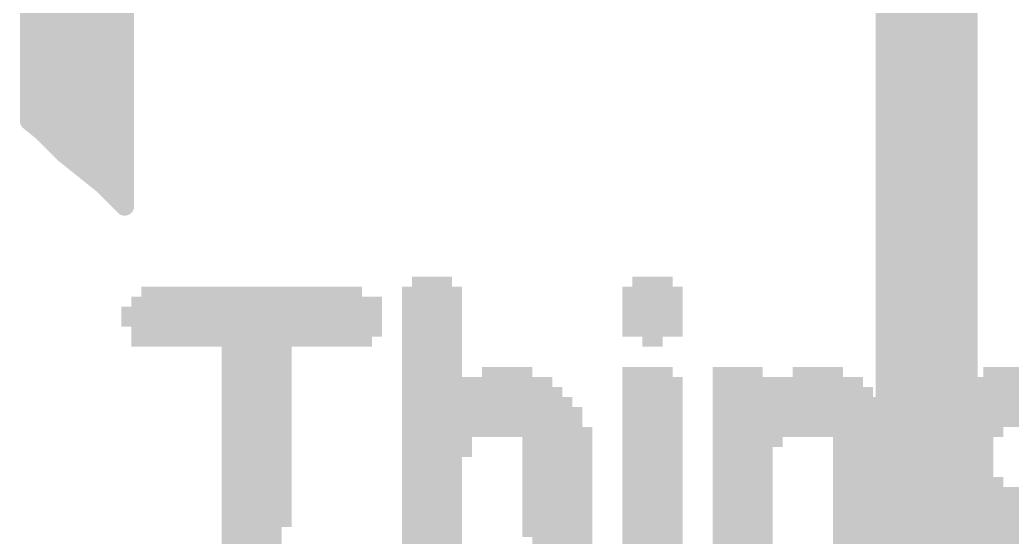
# Model space of a CAD drawing. Extents: x -33 to 53.6, y -13.2 to 65.9.
# Drawn here: x 7.333 to 11.293, y 8.049 to 10.115 of the extents above; entities that cross this region are included whole.
import ezdxf

# ---------------------------------------------------------------- set-up
doc = ezdxf.new("R2010")
doc.units = 0
doc.layers.add('1', color=12, linetype='CONTINUOUS')
doc.layers.add('21', color=253, linetype='CONTINUOUS')

# ---------------------------------------------------------------- blocks, each defined once
blk = doc.blocks.new('RECT')
blk.add_solid([(-0.5, -0.5), (0.5, -0.5), (-0.5, 0.5), (0.5, 0.5)])

msp = doc.modelspace()

# ---------------------------------------------------------------- linework, layer by layer
at = {"layer": '1', "const_width": 0.4064}
msp.add_lwpolyline([(10.952, 16.015), (10.952, 5.102)], dxfattribs=at)
at = {"layer": '21', "const_width": 0.0762}
for points in [[(7.371, 9.711), (7.371, 11.561)], [(7.751, 10.391), (7.751, 9.371)], [(7.371, 10.1346), (7.751, 10.1346)], [(7.371, 10.0584), (7.751, 10.0584)], [(7.371, 9.9822), (7.751, 9.9822)], [(7.371, 9.906), (7.751, 9.906)], [(7.371, 9.8298), (7.751, 9.8298)], [(7.371, 9.7536), (7.751, 9.7536)], [(7.421, 9.671), (7.371, 9.711)], [(7.413, 9.6774), (7.751, 9.6774)], [(7.511, 9.581), (7.421, 9.671)], [(7.4908, 9.6012), (7.751, 9.6012)], [(7.661, 9.461), (7.511, 9.581)], [(7.581, 9.525), (7.751, 9.525)], [(7.751, 9.371), (7.661, 9.461)], [(7.6732, 9.4488), (7.751, 9.4488)], [(7.7494, 9.3726), (7.751, 9.3726)]]:
    msp.add_lwpolyline(points, dxfattribs=at)
at = {"layer": '21', "const_width": 0.0381}
for points in [[(7.371, 10.1537, 1), (7.371, 10.1156)], [(7.751, 10.1156, 1), (7.751, 10.1537)], [(7.371, 10.0775, 1), (7.371, 10.0394)], [(7.751, 10.0394, 1), (7.751, 10.0775)], [(7.371, 10.0013, 1), (7.371, 9.9632)], [(7.751, 9.9632, 1), (7.751, 10.0013)], [(7.371, 9.9251, 1), (7.371, 9.887)], [(7.751, 9.887, 1), (7.751, 9.9251)], [(7.371, 9.8489, 1), (7.371, 9.8108)], [(7.751, 9.8108, 1), (7.751, 9.8489)], [(7.371, 9.7727, 1), (7.371, 9.7346)], [(7.751, 9.7346, 1), (7.751, 9.7727)], [(7.3829, 9.7259, 1), (7.3591, 9.6961)], [(7.352, 9.711, 1), (7.3901, 9.711)], [(7.413, 9.6965, 1), (7.413, 9.6584)], [(7.4345, 9.6845, 1), (7.4075, 9.6575)], [(7.4091, 9.6561, 1), (7.4329, 9.6859)], [(7.751, 9.6584, 1), (7.751, 9.6965)], [(7.4908, 9.6203, 1), (7.4908, 9.5822)], [(7.751, 9.5822, 1), (7.751, 9.6203)], [(7.5229, 9.5959, 1), (7.4991, 9.5661)], [(7.4975, 9.5675, 1), (7.5245, 9.5945)], [(7.581, 9.5441, 1), (7.581, 9.506)], [(7.751, 9.506, 1), (7.751, 9.5441)], [(7.6745, 9.4745, 1), (7.6475, 9.4475)], [(7.6491, 9.4461, 1), (7.6729, 9.4759)], [(7.6732, 9.4679, 1), (7.6732, 9.4298)], [(7.751, 9.4298, 1), (7.751, 9.4679)], [(7.7494, 9.3917, 1), (7.7494, 9.3536)], [(7.732, 9.371, 1), (7.7701, 9.371)], [(7.7375, 9.3575, 1), (7.7645, 9.3845)], [(7.751, 9.3536, 1), (7.751, 9.3917)]]:
    msp.add_lwpolyline(points, format="xyb", dxfattribs=at)

# ---------------------------------------------------------------- block references
at = {"layer": '21', "yscale": 0.04}
for p, xscale in [((8.978, 9.069), 0.16), ((9.858, 9.069), 0.16), ((8.258, 9.029), 0.88), ((8.978, 9.029), 0.24), ((9.858, 9.029), 0.24), ((8.978, 8.989), 0.24), ((9.858, 8.989), 0.24), ((8.258, 8.949), 1.04), ((8.978, 8.949), 0.24), ((9.858, 8.949), 0.24), ((8.258, 8.909), 1.04), ((8.978, 8.909), 0.24), ((9.858, 8.909), 0.24), ((8.978, 8.869), 0.24), ((9.858, 8.869), 0.24), ((8.258, 8.829), 0.96), ((8.978, 8.829), 0.24), ((9.858, 8.829), 0.08), ((8.278, 8.789), 0.28), ((8.978, 8.789), 0.24), ((8.278, 8.749), 0.28), ((8.978, 8.749), 0.24), ((8.278, 8.709), 0.28), ((8.978, 8.709), 0.24), ((9.278, 8.709), 0.2), ((9.838, 8.709), 0.2), ((10.198, 8.709), 0.2), ((10.518, 8.709), 0.2), ((11.278, 8.709), 0.2), ((8.278, 8.669), 0.28), ((9.158, 8.669), 0.6), ((9.858, 8.669), 0.24), ((10.398, 8.669), 0.6), ((11.398, 8.669), 0.6), ((8.278, 8.629), 0.28), ((9.178, 8.629), 0.64), ((9.858, 8.629), 0.24), ((10.418, 8.629), 0.64), ((11.378, 8.629), 0.64), ((8.278, 8.589), 0.28), ((9.198, 8.589), 0.68), ((9.858, 8.589), 0.24), ((10.438, 8.589), 0.68), ((11.358, 8.589), 0.68), ((8.278, 8.549), 0.28), ((9.218, 8.549), 0.72), ((9.858, 8.549), 0.24), ((10.458, 8.549), 0.72), ((11.338, 8.549), 0.72), ((8.278, 8.509), 0.28), ((9.218, 8.509), 0.72), ((9.858, 8.509), 0.24), ((10.458, 8.509), 0.72), ((11.338, 8.509), 0.72), ((8.278, 8.469), 0.28), ((9.238, 8.469), 0.76), ((9.858, 8.469), 0.24), ((10.478, 8.469), 0.76), ((11.098, 8.469), 0.32), ((8.278, 8.429), 0.28), ((8.998, 8.429), 0.28), ((9.478, 8.429), 0.28), ((9.858, 8.429), 0.24), ((10.238, 8.429), 0.28), ((10.718, 8.429), 0.28), ((11.078, 8.429), 0.28), ((8.278, 8.389), 0.28), ((8.998, 8.389), 0.28), ((9.478, 8.389), 0.28), ((9.858, 8.389), 0.24), ((10.218, 8.389), 0.24), ((10.718, 8.389), 0.28), ((11.078, 8.389), 0.28), ((8.278, 8.349), 0.28), ((8.978, 8.349), 0.24), ((9.478, 8.349), 0.28), ((9.858, 8.349), 0.24), ((10.218, 8.349), 0.24), ((10.718, 8.349), 0.28), ((11.078, 8.349), 0.28), ((8.278, 8.309), 0.28), ((8.978, 8.309), 0.24), ((9.478, 8.309), 0.28), ((9.858, 8.309), 0.24), ((10.218, 8.309), 0.24), ((10.718, 8.309), 0.28), ((11.078, 8.309), 0.28), ((8.278, 8.269), 0.28), ((8.978, 8.269), 0.24), ((9.478, 8.269), 0.28), ((9.858, 8.269), 0.24), ((10.218, 8.269), 0.24), ((10.718, 8.269), 0.28), ((11.098, 8.269), 0.32), ((8.278, 8.229), 0.28), ((8.978, 8.229), 0.24), ((9.478, 8.229), 0.28), ((9.858, 8.229), 0.24), ((10.218, 8.229), 0.24), ((10.718, 8.229), 0.28), ((11.338, 8.229), 0.72), ((8.278, 8.189), 0.28), ((8.978, 8.189), 0.24), ((9.478, 8.189), 0.28), ((9.858, 8.189), 0.24), ((10.218, 8.189), 0.24), ((10.718, 8.189), 0.28), ((11.338, 8.189), 0.72), ((8.278, 8.149), 0.28), ((8.978, 8.149), 0.24), ((9.478, 8.149), 0.28), ((9.858, 8.149), 0.24), ((10.218, 8.149), 0.24), ((10.718, 8.149), 0.28), ((11.358, 8.149), 0.68), ((8.278, 8.109), 0.28), ((8.978, 8.109), 0.24), ((9.478, 8.109), 0.28), ((9.858, 8.109), 0.24), ((10.218, 8.109), 0.24), ((10.718, 8.109), 0.28), ((11.358, 8.109), 0.68), ((8.258, 8.069), 0.24), ((8.978, 8.069), 0.24), ((9.478, 8.069), 0.28), ((9.858, 8.069), 0.24), ((10.218, 8.069), 0.24), ((10.718, 8.069), 0.28), ((11.398, 8.069), 0.6), ((8.258, 8.029), 0.24), ((8.978, 8.029), 0.24), ((9.498, 8.029), 0.24), ((9.858, 8.029), 0.24), ((10.218, 8.029), 0.24), ((10.718, 8.029), 0.28), ((11.418, 8.029), 0.56)]:
    msp.add_blockref('RECT', p, dxfattribs=dict(at, xscale=xscale))
for p in [(8.278, 8.989), (8.278, 8.869)]:
    msp.add_blockref('RECT', p, dxfattribs=at)

doc.saveas('drawing.dxf')
